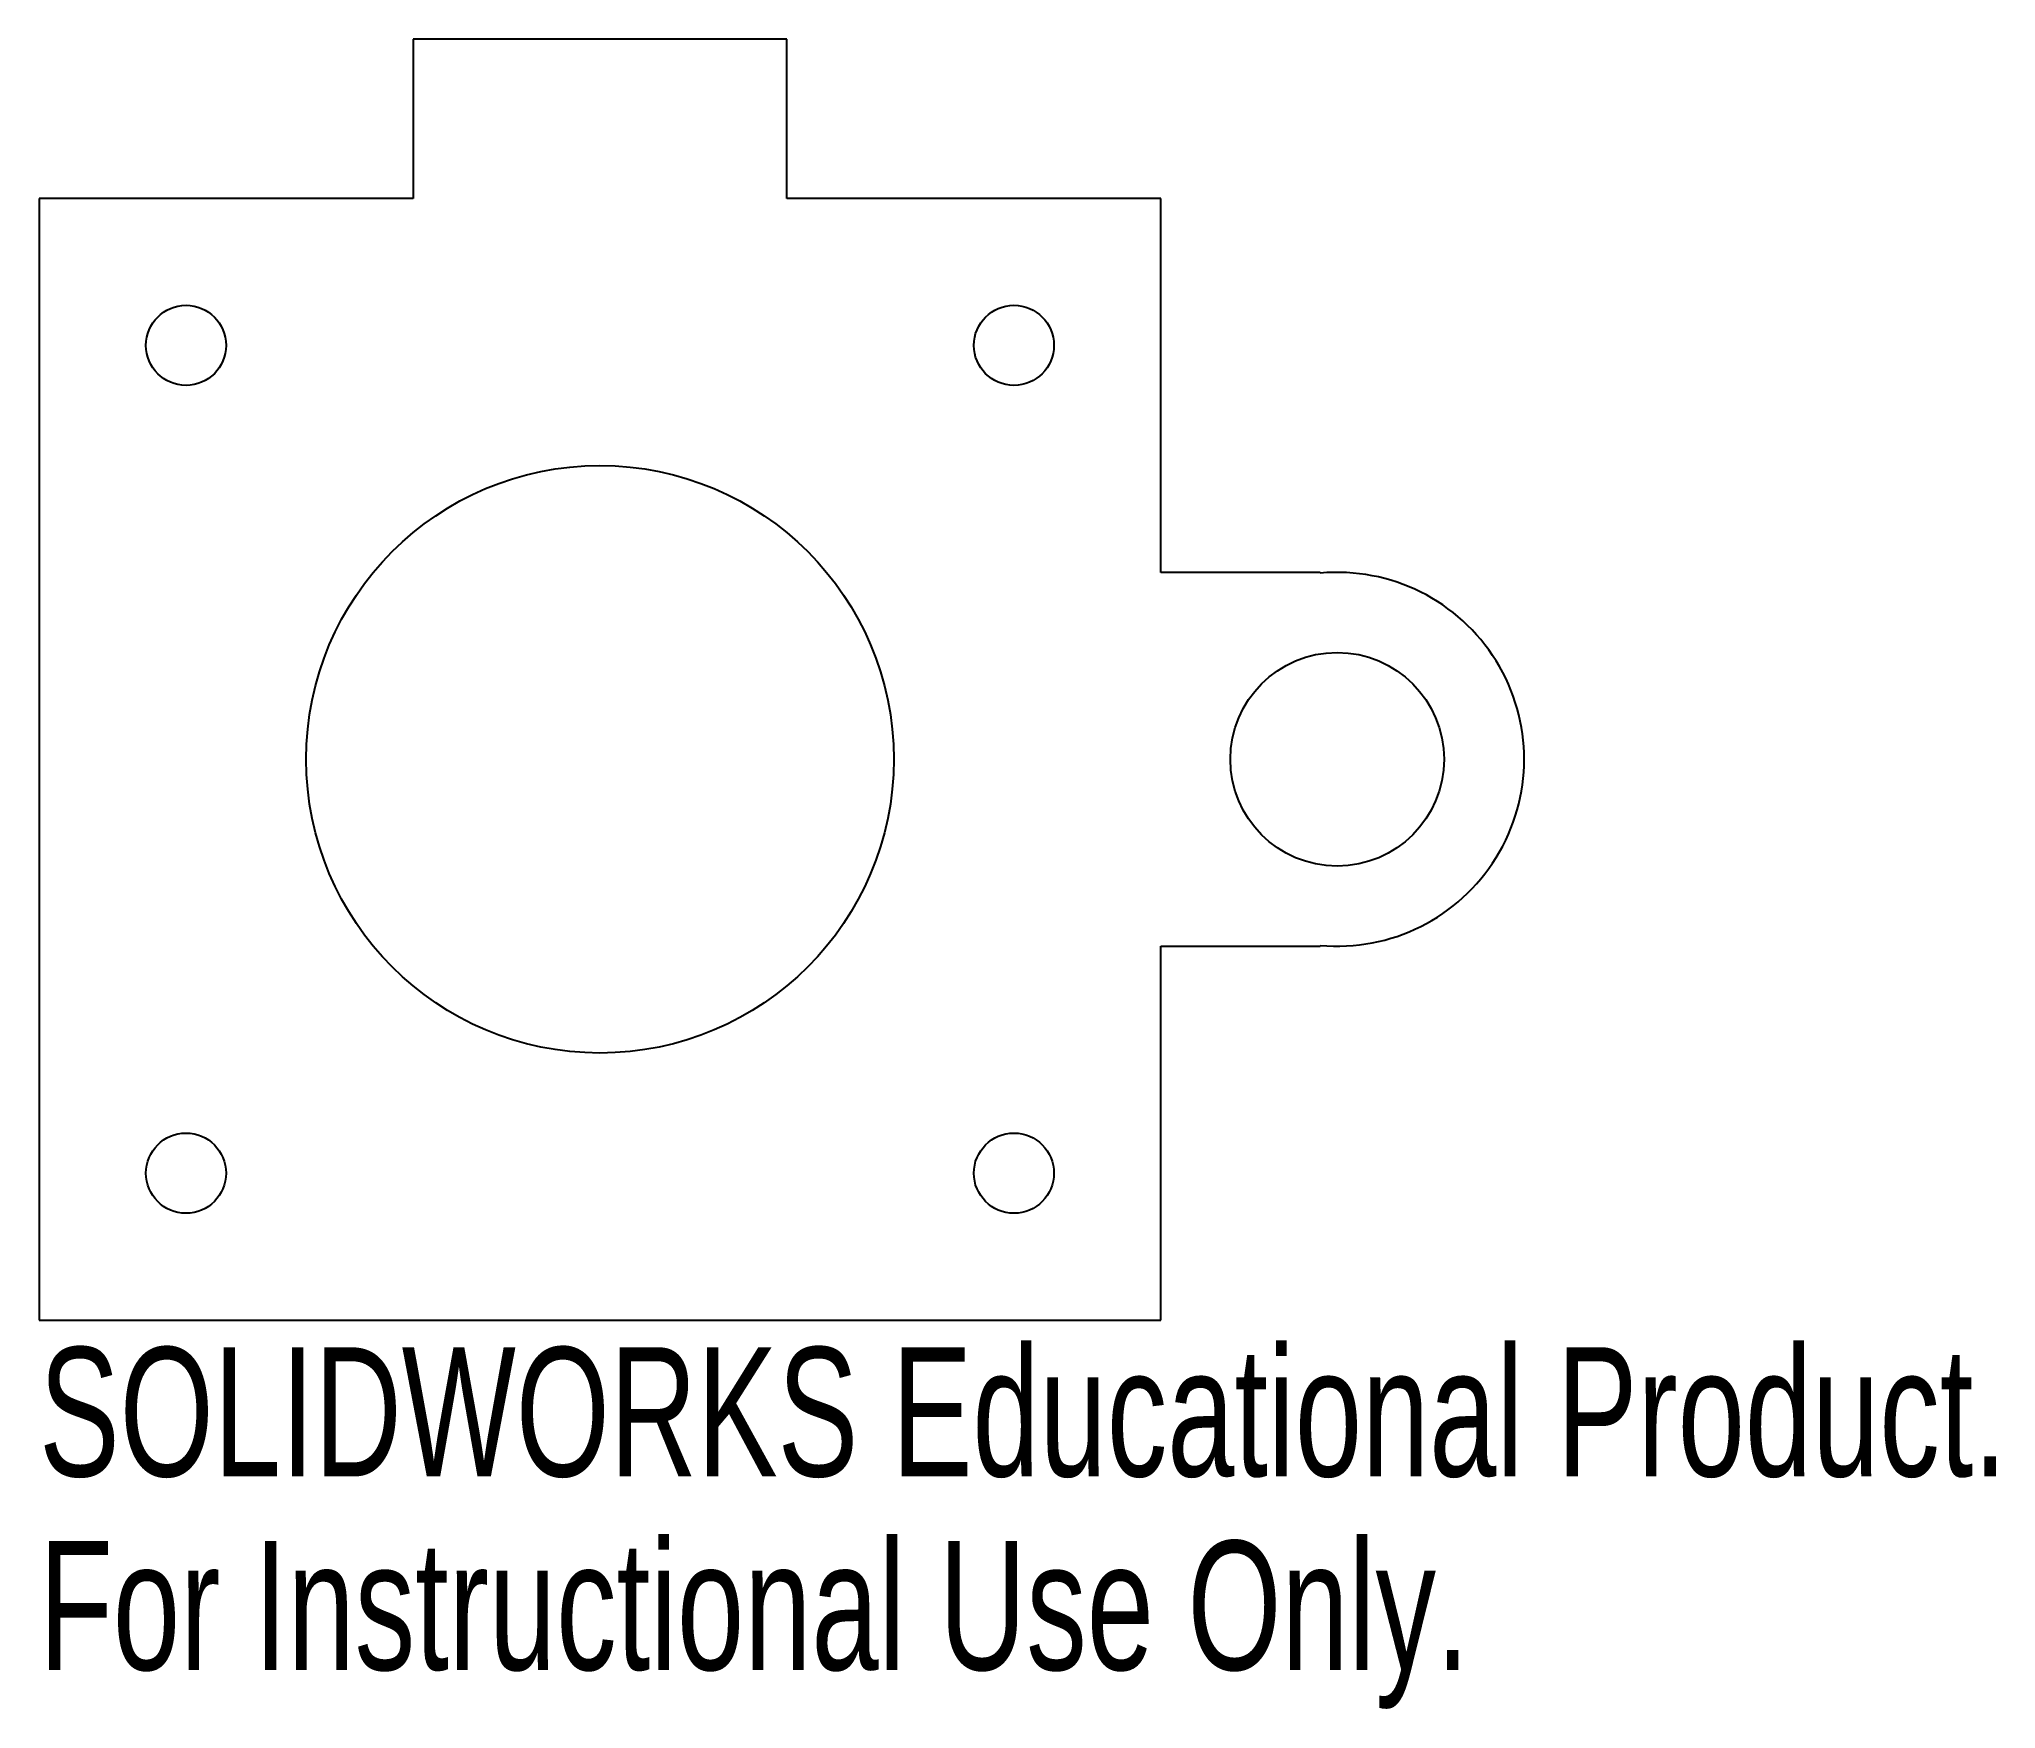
# Model space of a CAD drawing. Header units: millimetres. Extents: x 0 to 73.3, y -14.6 to 48.
import ezdxf

# ---------------------------------------------------------------- set-up
doc = ezdxf.new("R2010")
doc.units = ezdxf.units.MM
doc.styles.add('SLDTEXTSTYLE0', font='TXT', dxfattribs={"width": 0.7})

msp = doc.modelspace()

# ---------------------------------------------------------------- linework, layer by layer
at = {"color": 7, "linetype": 'Continuous', "lineweight": 25}
for p, q in [((14, 47.969), (14, 42)), ((28, 47.969), (14, 47.969)), ((28, 42), (28, 47.969)), ((14, 42), (0, 42)), ((0, 42), (0, 0)), ((42, 42), (28, 42)), ((42, 28), (42, 42)), ((47.969, 28), (42, 28)), ((47.969, 27.971), (47.969, 28)), ((42, 14), (47.969, 14)), ((42, 0), (42, 14)), ((47.969, 14), (47.969, 14.029)), ((0, 0), (42, 0))]:
    msp.add_line(p, q, dxfattribs=at)
for centre, radius in [((5.5, 36.5), 1.5), ((36.5, 36.5), 1.5), ((21, 21), 11), ((48.604, 21), 4), ((5.5, 5.5), 1.5), ((36.5, 5.5), 1.5)]:
    msp.add_circle(centre, radius, dxfattribs=at)
msp.add_arc((48.604, 21), 7, 264.79612, 95.20388, dxfattribs=at)

# ---------------------------------------------------------------- texts
at = {"color": 7, "linetype": 'Continuous', "char_height": 4.83362, "attachment_point": 1, "style": 'SLDTEXTSTYLE0'}
for s, insert in [('SOLIDWORKS Educational Product.', (0, -1.02)), ('For Instructional Use Only.', (0, -8.27))]:
    msp.add_mtext(s, dxfattribs=dict(at, insert=insert))

doc.saveas('drawing.dxf')
